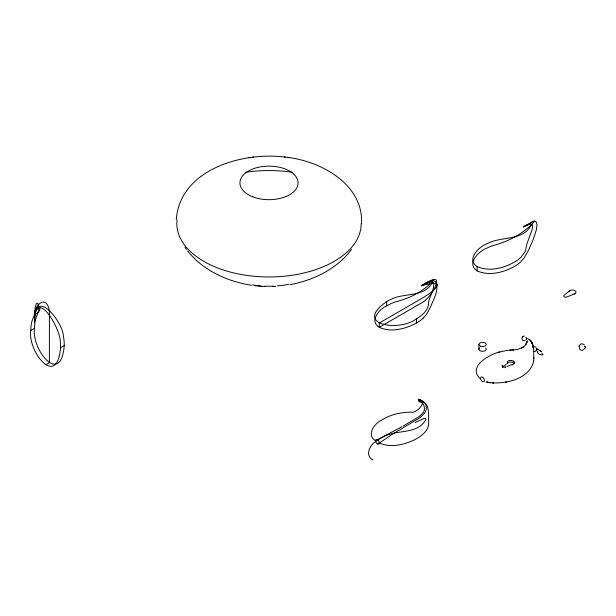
<?xml version="1.0" encoding="UTF-8"?>
<svg xmlns="http://www.w3.org/2000/svg" width="616" height="616" viewBox="0 0 616 616"><rect width="100%" height="100%" fill="white"/><g stroke="black" fill="none" stroke-linecap="round" stroke-linejoin="round"><path stroke-width="0.92" d="M533.733 360.691L533.787 358.789M533.726 360.991C529.591 379.602 503.973 384.877 487.841 382.29L488.588 382.436L486.178 381.959M60.561 347.678C57.149 389.281 27.389 351.128 30.8 330.499A47.016 27.143 60 0 1 31.016 326.249C31.532 321.845 32.671 317.14 35.974 313.952C38.762 312.728 41.796 308.477 38.585 306.137L37.946 306.167C33.78 310.241 35.035 317.248 34.458 322.561C34.904 284.523 61.8 329.945 60.345 343.181A47.016 27.143 60 0 1 60.561 347.678L64.28 345.538A45.83 26.457 60 0 0 63.34 335.943C63.24 323.154 36.29 287.664 34.458 318.518L35.151 307.707L36.128 304.189L36.675 303.365L37.738 303.28C40.872 308.716 36.952 314.522 35.466 319.85A45.83 26.457 60 0 0 34.527 328.359C31.1 348.987 60.876 387.133 64.28 345.538M533.826 357.534L533.633 349.411L532.655 344.475L530.599 340.61L527.635 338.454M533.818 357.711L533.787 358.627M533.81 358.058L533.795 358.389M176.299 219.465C180.149 168.984 243.197 151.567 285.3 157.126M361.561 223.654C363.486 183.376 319.296 160.222 284.43 157.003M527.057 341.695L526.926 342.242L527.103 340.918L527.396 341.688L526.996 340.987M537.044 349.572L537.021 348.872M585.146 347.616L585.138 346.739M584.384 344.945C578.216 339.84 577.169 353.623 584.014 349.557M34.227 316.67C34.026 304.235 46.908 294.063 49.403 311.172L49.403 362.716L45.669 364.872M578.894 346.338L579.025 345.923M526.965 342.088C525.417 345.46 525.24 345.753 521.629 348.071L523.716 346.692L523.415 346.931M526.811 342.573L525.964 344.236L526.303 343.666M526.526 339.177L526.565 339.1A0.901 0.393 -88.9 0 0 526.657 338.892L526.618 338.115M536.929 349.934L536.944 349.896A0.901 0.393 -88.9 0 0 537.06 349.657M351.466 249.457C336.906 269.061 313.467 280.288 289.905 284.7M524.432 335.982C520.682 335.651 521.49 341.965 525.024 340.687M537.576 351.921L537.599 351.905A1.494 0.862 0 0 0 537.522 352.244L537.522 352.314M423.354 317.964C426.649 314.892 428.567 310.71 430.607 306.776C433.487 299.083 439.662 289.759 435.604 281.612L434.026 280.85L431.778 280.865L428.79 281.774L421.513 285.685C426.526 284.731 431.939 282.12 437.052 283.737L437.545 284.515C435.474 290.521 428.836 293.701 423.908 297.243L379.264 323.015L379.264 327.327C391.214 332.809 405.397 328.929 416.462 323.03A45.83 26.457 0 0 0 423.361 317.964M514.383 363.679A3.681 2.125 -0.8 0 0 511.226 362.031A3.681 2.125 -0.8 0 0 507.461 363.248L506.745 363.833M569.723 290.66L564.295 295.079A2.102 1.217 0 0 0 564.179 296.72A2.102 1.217 0 0 0 567.005 296.927L574.928 293.67M522.507 336.721L522.969 336.351M506.036 364.41L503.796 366.173M502.356 367.282A2.102 1.186 1.8 0 1 502.748 366.982L503.226 366.62M533.133 347.278L534.703 346.739L536.143 347.247M536.074 351.128L533.764 351.413M523.1 347.162L517.448 349.526L506.976 350.381L499.299 352.036M421.513 285.685L428.497 282.29L430.792 281.704L433.418 282.39C435.243 290.175 428.197 297.174 428.366 305.036C427.666 309.933 423.808 313.606 420.035 316.424A47.016 27.143 0 0 1 416.462 318.741C400.308 332.009 352.383 325.31 386.702 301.555A47.016 27.143 0 0 1 390.713 299.491C404.25 292.346 423.546 297.975 432.401 282.629L431.808 281.42L430.476 281.527L421.513 285.685L426.38 282.605L433.033 279.579L435.012 279.402L436.197 279.957L436.698 281.142C435.504 289.181 429.922 296.327 423.908 301.555L379.264 327.327C369.038 321.259 379.133 309.04 386.702 305.852A45.83 26.457 0 0 1 395.48 301.871C409.609 298.313 423.877 291.545 433.233 280.249L431.146 280.503L425.009 283.668M30.8 330.499L34.519 328.351M523.323 226.911L526.503 225.202L530.746 224.001L531.901 224.324L532.694 226.465L531.978 230.099L526.865 243.998L525.44 251.151L521.151 257.111A45.315 26.165 0 0 1 516.708 260.737C505.266 267.837 489.936 272.303 477.077 266.566C465.966 259.359 478.863 246.639 487.164 243.682A45.315 26.165 0 0 1 493.447 241.118C506.791 236.968 524.07 239.416 531.531 224.601L530.43 223.816L528.851 224.193L523.323 226.911L533.094 221.367L534.796 221.082C523.893 233.441 508.554 241.618 492.646 245.661A47.755 27.574 0 0 0 486.956 248.079C478.686 251.105 466.043 263.717 477.077 270.863C489.874 276.576 505.105 272.164 516.531 265.157A47.755 27.574 0 0 0 520.72 261.869L524.17 257.95L528.474 250.281L532.979 240.194L536.243 230.292L537.021 225.079L536.166 221.875L534.996 221.275L533.256 221.46L530.9 222.538M415.138 422.568L424.101 418.41L425.433 418.303L426.026 419.511C417.171 434.858 397.874 429.229 384.33 436.374A47.078 27.181 0 0 0 376.515 440.925C370.093 444.467 364.279 455.417 372.888 459.913M403.326 425.972L419.35 416.493L423.446 412.32A4.782 2.757 -60 0 0 424.178 410.633C425.348 406.722 423.061 402.494 419.558 400.662M402.079 426.649L377.5 439.655M506.999 366.443L512.389 364.426L512.389 365.149M505.697 366.92L505.474 366.997A2.102 1.17 2.8 0 1 502.618 366.728A2.102 1.147 2.8 0 1 502.725 365.173L502.748 366.99M498.544 352.26L499.291 352.036C489.373 354.624 467.559 366.358 479.903 378.44M542.642 354.87L542.403 354.893A2.972 1.717 0 0 1 541.857 354.878A5.051 2.918 0 0 1 537.498 352.314M248.764 157.665L249.842 157.519M252.714 157.126L253.584 157.003M510.156 360.491L509.886 360.514A3.681 2.033 0.7 0 0 507.592 361.461M510.002 350.042L510.826 349.98M418.38 399.907C428.497 400.962 416.709 413.467 411.18 412.158C402.91 412.196 394.587 413.621 387.056 417.155A47.109 27.196 0 0 0 381.111 420.412C374.089 423.777 366.158 435.435 375.614 440.694M272.403 286.525L275.791 286.378M511.781 349.942L512.604 349.919M254.893 285.732L262.224 286.378M261.892 286.363L265.611 286.525M420.728 401.262C430.368 402.356 428.297 415.246 428.651 422.245C429.337 428.236 424.77 433.087 420.281 436.336A47.109 27.196 0 0 1 414.645 439.77C403.981 444.821 390.706 448.186 379.51 442.942M288.173 157.519L289.25 157.665M251.467 285.27C227.258 281.443 203.072 270.501 187.626 250.92M419.827 399.622C425.063 400.924 428.135 406.891 425.325 411.704A6.938 3.95 -59.4 0 1 424.285 413.559L419.827 417.787L398.76 430.445A94.348 54.47 -60 0 0 387.995 437.144A120.582 69.616 -60 0 1 377.5 443.959M538.192 349.287L541.387 351.851M584.553 346.207L585.092 346.639M526.603 338.069L525.741 337.483M536.205 348.279L536.998 348.833M184.869 247.062L186.548 249.457M531.862 342.55L533.433 347.794L532.54 344.167M531.985 342.773L532.524 344.075M532.417 343.805L532.871 345.168M507.461 361.592L507.461 363.248M505.459 367.005L505.459 367.806M478.894 344.436L478.894 349.172M477.077 266.566L477.077 270.863M416.462 318.741L416.462 323.03M386.702 301.555L386.702 305.852M584.992 348.31A2.241 1.317 61.3 0 1 584.23 348.533M585.169 347.724A1.194 0.516 -88.9 0 1 585.061 348.04M569.007 291.245A3.681 2.125 0 0 1 574.92 290.652A3.681 2.125 0 0 1 573.935 294.078M526.526 339.339A1.702 1.001 61.3 0 1 525.918 339.501M510.163 360.522A3.681 2.048 0.9 0 1 513.205 361.03M513.398 361.084A3.681 2.102 0.5 0 1 514.406 362.932M514.329 363.14A3.681 2.094 2 0 1 512.604 364.364M485.678 348.025A3.681 2.125 0 0 1 484.992 350.774A3.681 2.125 0 0 1 480.164 350.774A3.681 2.125 0 0 1 479.479 348.025M536.166 350.319A1.84 1.494 58.7 0 1 535.935 350.327M536.929 350.096A1.702 1.001 61.3 0 1 536.313 350.258M541.849 353.307A7.546 4.358 0 0 1 542.804 354.223M542.604 354.308A1.802 1.04 0 0 1 542.896 354.847M537.76 351.821A1.463 0.847 0 0 1 538.045 351.859M288.688 284.292A58.559 33.811 0 0 1 277.339 285.909M273.335 286.163A58.559 33.811 0 0 1 264.68 286.163M260.399 285.886A58.559 33.811 0 0 1 252.506 284.885M361.168 223.754A92.161 53.207 0 0 1 265.719 276.93A92.161 53.207 0 0 1 177.077 219.966M245.761 172.272A92.161 53.207 0 0 1 292.254 172.272M506.237 382.059L505.42 382.22L506.237 382.051M513.536 349.903L513.105 349.911L513.536 349.903M493.562 383.106L492.723 383.036L493.57 383.106M490.221 382.736L489.42 382.613L490.221 382.736M487.764 382.251L487.002 382.12L487.764 382.251M529.298 339.424L529.76 339.77L529.298 339.424M540.702 351.043L541.118 351.497L540.702 351.043M530.307 340.286L532.078 342.989L530.307 340.286M533.479 348.194L533.364 347.409L533.541 348.594L533.479 348.194M480.642 378.825A2.672 1.578 61 0 0 483.76 381.735A2.672 1.578 61 0 0 483.083 377.585A2.672 1.578 61 0 0 480.642 378.825M480.742 346.277A3.681 2.125 0 0 0 486.263 344.436A3.681 2.125 0 0 0 480.742 342.596A3.681 2.125 0 0 0 480.742 346.277M418.418 400.331A1.663 0.963 60 0 0 420.374 402.109A1.663 0.963 60 0 0 419.881 399.545A1.663 0.963 60 0 0 418.418 400.331M375.668 441.156A2.641 1.525 60 0 0 378.725 444.144A2.641 1.525 60 0 0 378.116 440.124A2.641 1.525 60 0 0 375.668 441.156M252.714 196.804A29.067 16.778 0 0 0 297.998 184.107A29.067 16.778 0 0 0 256.31 167.814A29.067 16.778 0 0 0 252.714 196.804"/></g></svg>
